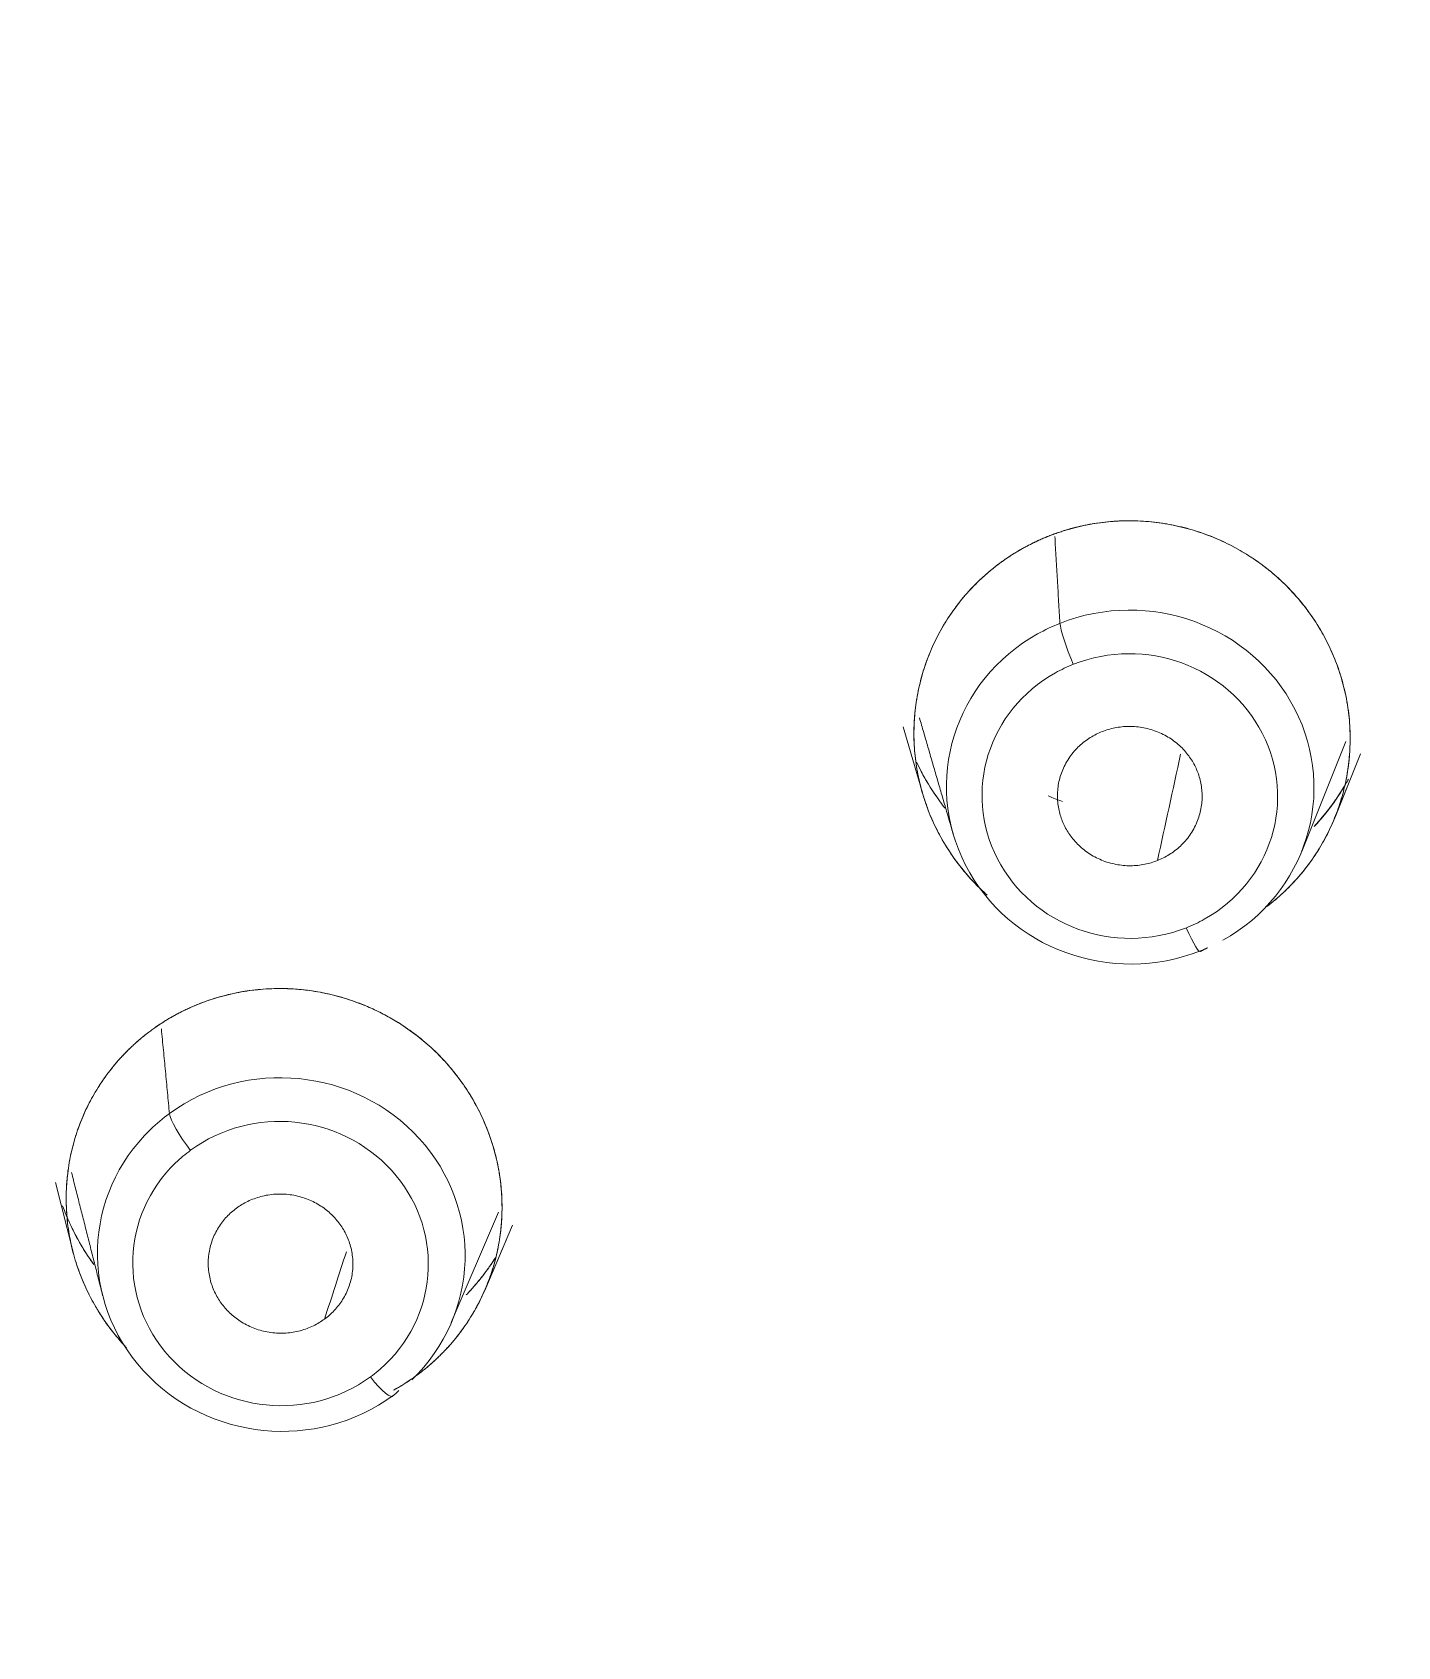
# Model space of a CAD drawing. Extents: x 5217 to 6345, y 0 to 827.
# Drawn here: x 5736.22 to 5747.55, y 513.7 to 527.08 of the extents above; entities that cross this region are included whole.
import ezdxf

# ---------------------------------------------------------------- set-up
doc = ezdxf.new("R2010")
doc.units = 0
doc.header["$LTSCALE"] = 30
doc.header["$MEASUREMENT"] = 0
doc.linetypes.add('HIDDEN2', pattern=[4.7625, 3.175, -1.5875])
doc.layers.add('1', color=7, linetype='CONTINUOUS')
doc.layers.add('2', color=1, linetype='HIDDEN2')

msp = doc.modelspace()

# ---------------------------------------------------------------- linework, layer by layer
at = {"layer": '1', "color": 7, "linetype": 'Continuous', "lineweight": 18}
for p, q in [((5743.446, 521.322), (5743.605, 520.775)), ((5743.446, 521.322), (5743.605, 520.775)), ((5746.75, 520.29), (5747.116, 521.201)), ((5747.018, 520.554), (5747.236, 521.099)), ((5747.026, 520.574), (5747.236, 521.099)), ((5736.416, 517.543), (5736.56, 516.978)), ((5736.416, 517.543), (5736.56, 516.978)), ((5739.699, 516.383), (5740.089, 517.298)), ((5739.976, 516.65), (5740.207, 517.191)), ((5739.981, 516.662), (5740.207, 517.191))]:
    msp.add_line(p, q, dxfattribs=at)
for centre, major_axis, ratio, start_param, end_param in [((5757.244, 496.519), (-59.628, 0), 0.953717, 3.141593, 6.283185), ((5757.244, 496.519), (-59.628, 0), 0.953717, 3.141593, 6.274276), ((5745.328, 520.823), (-1.522, 0.075), 0.962832, 2.14646, 5.152503), ((5745.328, 520.823), (-1.522, 0.075), 0.962832, 5.288052, 8.294096), ((5738.289, 516.947), (-1.52, 0.118), 0.961462, 2.434931, 5.440974), ((5738.289, 516.947), (-1.52, 0.118), 0.961462, 5.576523, 8.582567)]:
    msp.add_ellipse(centre, major_axis=major_axis, ratio=ratio, start_param=start_param, end_param=end_param, dxfattribs=at)
at = {"layer": '1', "color": 7, "linetype": 'Continuous', "lineweight": 13}
for centre, major_axis, ratio, start_param, end_param in [((5745.328, 520.823), (-1.522, 0.075), 0.962832, 5.152503, 5.288052), ((5744.86, 521.922), (-0.11, 0.279), 0.115075, 0.336656, 1.819344), ((5745.325, 520.749), (-1.224, 0.061), 0.962832, 2.14646, 5.152503), ((5745.325, 520.749), (-1.224, 0.061), 0.962832, 5.152503, 5.288052), ((5745.325, 520.749), (-1.224, 0.061), 0.962832, 5.288052, 8.294096), ((5745.325, 520.749), (-1.224, 0.061), 0.962832, 2.01091, 2.14646), ((5745.797, 519.738), (0.11, -0.279), 0.115075, 4.960937, 6.443625), ((5738.289, 516.947), (-1.52, 0.118), 0.961462, 5.440974, 5.576523), ((5737.544, 517.893), (-0.177, 0.242), 0.183058, 0.298315, 1.781003), ((5738.283, 516.872), (-1.222, 0.095), 0.961462, 2.434931, 5.440974), ((5738.283, 516.872), (-1.222, 0.095), 0.961462, 5.440974, 5.576523), ((5738.283, 516.872), (-1.222, 0.095), 0.961462, 5.576523, 8.582567), ((5738.283, 516.872), (-1.222, 0.095), 0.961462, 2.299381, 2.434931), ((5739.035, 516.014), (-0.177, 0.242), 0.183058, 1.781003, 3.263691)]:
    msp.add_ellipse(centre, major_axis=major_axis, ratio=ratio, start_param=start_param, end_param=end_param, dxfattribs=at)
at = {"layer": '1', "color": 7, "linetype": 'Continuous', "lineweight": 18}
for points, knots in [([(5759.712, 439.668), (5760.292, 439.691), (5761.968, 439.78), (5764.735, 440.04), (5767.995, 440.52), (5771.222, 441.172), (5774.407, 441.992), (5777.54, 442.979), (5780.611, 444.129), (5783.61, 445.439), (5786.529, 446.905), (5789.359, 448.523), (5792.092, 450.287), (5794.718, 452.192), (5797.229, 454.232), (5799.619, 456.402), (5801.88, 458.694), (5804.005, 461.101), (5805.987, 463.617), (5807.821, 466.233), (5809.501, 468.942), (5811.021, 471.735), (5812.378, 474.604), (5813.566, 477.54), (5814.583, 480.534), (5815.426, 483.576), (5816.091, 486.659), (5816.577, 489.772), (5816.882, 492.905), (5817.005, 496.05), (5816.947, 499.196), (5816.706, 502.335), (5816.285, 505.456), (5815.684, 508.55), (5814.904, 511.608), (5813.949, 514.62), (5812.822, 517.578), (5811.525, 520.471), (5810.063, 523.292), (5808.44, 526.031), (5806.66, 528.681), (5804.731, 531.234), (5802.657, 533.681), (5800.444, 536.015), (5798.1, 538.229), (5795.631, 540.316), (5793.045, 542.27), (5790.35, 544.085), (5787.555, 545.755), (5784.667, 547.276), (5781.695, 548.643), (5778.649, 549.85), (5775.538, 550.896), (5772.371, 551.776), (5769.157, 552.489), (5765.908, 553.031), (5762.632, 553.401), (5759.34, 553.598), (5756.041, 553.622), (5752.746, 553.471), (5749.464, 553.148), (5746.207, 552.652), (5742.982, 551.986), (5739.802, 551.151), (5736.674, 550.149), (5733.609, 548.985), (5730.617, 547.661), (5727.705, 546.181), (5724.883, 544.551), (5722.16, 542.774), (5719.544, 540.857), (5717.043, 538.805), (5714.664, 536.624), (5712.415, 534.322), (5710.302, 531.904), (5708.333, 529.379), (5706.512, 526.755), (5704.847, 524.038), (5703.34, 521.238), (5701.998, 518.363), (5700.825, 515.422), (5699.823, 512.423), (5698.996, 509.377), (5698.347, 506.291), (5697.877, 503.176), (5697.588, 500.041), (5697.48, 496.896), (5697.555, 493.75), (5697.811, 490.612), (5698.249, 487.493), (5698.866, 484.402), (5699.661, 481.348), (5700.631, 478.34), (5701.774, 475.388), (5703.085, 472.5), (5704.562, 469.686), (5706.199, 466.954), (5707.991, 464.313), (5709.934, 461.769), (5712.021, 459.332), (5714.245, 457.008), (5716.601, 454.805), (5719.08, 452.73), (5721.676, 450.788), (5724.38, 448.985), (5727.184, 447.328), (5730.08, 445.82), (5733.058, 444.468), (5736.111, 443.274), (5739.227, 442.243), (5742.399, 441.377), (5745.616, 440.68), (5748.868, 440.153), (5751.926, 439.822), (5753.898, 439.702), (5754.776, 439.668)], [0, 0, 0, 0, 0.004702, 0.013606, 0.022511, 0.031416, 0.040321, 0.049226, 0.058131, 0.067035, 0.07594, 0.084844, 0.093748, 0.102652, 0.111556, 0.120459, 0.129362, 0.138265, 0.147168, 0.15607, 0.164972, 0.173874, 0.182775, 0.191676, 0.200577, 0.209478, 0.218378, 0.227279, 0.236179, 0.245079, 0.253978, 0.262878, 0.271778, 0.280678, 0.289578, 0.298478, 0.307379, 0.316279, 0.32518, 0.334081, 0.342982, 0.351884, 0.360785, 0.369687, 0.37859, 0.387493, 0.396396, 0.405299, 0.414202, 0.423106, 0.43201, 0.440914, 0.449818, 0.458723, 0.467628, 0.476532, 0.485437, 0.494342, 0.503247, 0.512152, 0.521057, 0.529962, 0.538867, 0.547772, 0.556677, 0.565582, 0.574486, 0.583391, 0.592295, 0.601199, 0.610103, 0.619007, 0.62791, 0.636813, 0.645716, 0.654619, 0.663521, 0.672423, 0.681325, 0.690226, 0.699127, 0.708028, 0.716929, 0.725829, 0.734729, 0.743629, 0.752529, 0.761429, 0.770329, 0.779229, 0.788129, 0.797029, 0.805929, 0.814829, 0.82373, 0.832631, 0.841532, 0.850433, 0.859334, 0.868236, 0.877138, 0.886041, 0.894944, 0.903847, 0.91275, 0.921653, 0.930557, 0.939461, 0.948365, 0.95727, 0.966174, 0.975079, 0.983983, 0.992888, 1, 1, 1, 1]), ([(5793.07, 451.033), (5793.622, 451.416), (5795.04, 452.443), (5797.228, 454.234), (5799.62, 456.401), (5801.88, 458.694), (5804.005, 461.101), (5805.987, 463.617), (5807.821, 466.233), (5809.501, 468.942), (5811.021, 471.735), (5812.378, 474.604), (5813.566, 477.54), (5814.583, 480.534), (5815.426, 483.576), (5816.091, 486.659), (5816.577, 489.772), (5816.882, 492.905), (5817.005, 496.05), (5816.947, 499.196), (5816.706, 502.335), (5816.285, 505.456), (5815.684, 508.55), (5814.904, 511.608), (5813.949, 514.62), (5812.822, 517.578), (5811.525, 520.471), (5810.063, 523.292), (5808.44, 526.031), (5806.66, 528.681), (5804.731, 531.234), (5802.657, 533.681), (5800.444, 536.015), (5798.1, 538.229), (5795.631, 540.316), (5793.045, 542.27), (5790.35, 544.085), (5787.555, 545.755), (5784.667, 547.276), (5781.695, 548.643), (5778.649, 549.85), (5775.538, 550.896), (5772.371, 551.776), (5769.157, 552.489), (5765.908, 553.031), (5762.632, 553.401), (5759.34, 553.598), (5756.041, 553.622), (5752.746, 553.471), (5749.464, 553.148), (5746.207, 552.652), (5742.982, 551.986), (5739.802, 551.151), (5736.674, 550.149), (5733.609, 548.985), (5730.617, 547.661), (5727.705, 546.181), (5724.883, 544.551), (5722.16, 542.774), (5719.544, 540.857), (5717.043, 538.805), (5714.664, 536.624), (5712.415, 534.322), (5710.302, 531.904), (5708.333, 529.379), (5706.512, 526.755), (5704.847, 524.038), (5703.34, 521.238), (5701.998, 518.363), (5700.825, 515.422), (5699.823, 512.423), (5698.996, 509.377), (5698.347, 506.291), (5697.877, 503.176), (5697.588, 500.041), (5697.48, 496.896), (5697.555, 493.75), (5697.811, 490.612), (5698.249, 487.493), (5698.866, 484.402), (5699.661, 481.348), (5700.631, 478.34), (5701.774, 475.388), (5703.085, 472.5), (5704.562, 469.686), (5706.199, 466.954), (5707.991, 464.313), (5709.934, 461.769), (5712.021, 459.332), (5714.246, 457.009), (5716.6, 454.804), (5719.085, 452.736), (5720.978, 451.284), (5722.066, 450.56), (5722.254, 450.437)], [0, 0, 0, 0, 0.006833, 0.017845, 0.028856, 0.039868, 0.050878, 0.061889, 0.072899, 0.083908, 0.094918, 0.105926, 0.116935, 0.127943, 0.138951, 0.149959, 0.160966, 0.171973, 0.18298, 0.193987, 0.204994, 0.216001, 0.227008, 0.238016, 0.249023, 0.26003, 0.271038, 0.282046, 0.293055, 0.304063, 0.315072, 0.326082, 0.337091, 0.348102, 0.359112, 0.370123, 0.381134, 0.392146, 0.403157, 0.414169, 0.425182, 0.436194, 0.447207, 0.45822, 0.469233, 0.480246, 0.491259, 0.502272, 0.513286, 0.524299, 0.535313, 0.546326, 0.557339, 0.568352, 0.579365, 0.590378, 0.601391, 0.612403, 0.623416, 0.634428, 0.645439, 0.656451, 0.667462, 0.678472, 0.689483, 0.700493, 0.711502, 0.722512, 0.73352, 0.744529, 0.755537, 0.766545, 0.777553, 0.78856, 0.799567, 0.810574, 0.821581, 0.832588, 0.843595, 0.854602, 0.865609, 0.876617, 0.887624, 0.898632, 0.90964, 0.920649, 0.931657, 0.942666, 0.953676, 0.964686, 0.975696, 0.986706, 0.997717, 1, 1, 1, 1]), ([(5746.461, 519.832), (5746.468, 519.837), (5746.497, 519.86), (5746.548, 519.902), (5746.631, 519.978), (5746.726, 520.078), (5746.83, 520.209), (5746.922, 520.354), (5746.998, 520.502), (5747.058, 520.652), (5747.104, 520.809), (5747.137, 520.98), (5747.152, 521.148), (5747.152, 521.324), (5747.133, 521.508), (5747.099, 521.66), (5747.065, 521.774), (5747.043, 521.837), (5747.019, 521.897), (5746.993, 521.958), (5746.96, 522.028), (5746.919, 522.103), (5746.862, 522.199), (5746.779, 522.319), (5746.673, 522.443), (5746.567, 522.548), (5746.47, 522.631), (5746.355, 522.715), (5746.224, 522.797), (5746.067, 522.876), (5745.899, 522.941), (5745.721, 522.99), (5745.544, 523.02), (5745.421, 523.03), (5745.327, 523.032), (5745.26, 523.031), (5745.17, 523.026), (5745.08, 523.016), (5745.008, 523.005), (5744.953, 522.994), (5744.914, 522.986), (5744.876, 522.976), (5744.838, 522.966), (5744.8, 522.956), (5744.763, 522.944), (5744.726, 522.932), (5744.689, 522.919), (5744.665, 522.909), (5744.653, 522.905)], [0, 0, 0, 0, 0.004654, 0.021612, 0.038562, 0.070243, 0.10278, 0.13654, 0.170699, 0.20034, 0.231916, 0.266891, 0.302532, 0.330844, 0.370272, 0.411001, 0.422065, 0.439576, 0.449947, 0.459823, 0.478329, 0.495062, 0.509901, 0.543166, 0.580036, 0.604739, 0.629364, 0.65391, 0.687139, 0.71875, 0.755072, 0.790945, 0.825331, 0.858698, 0.862233, 0.879622, 0.897018, 0.91442, 0.931828, 0.939496, 0.94714, 0.954761, 0.962359, 0.969934, 0.977485, 0.985014, 0.992518, 1, 1, 1, 1]), ([(5746.461, 519.832), (5746.468, 519.837), (5746.497, 519.86), (5746.548, 519.902), (5746.631, 519.978), (5746.726, 520.078), (5746.83, 520.209), (5746.922, 520.354), (5746.998, 520.502), (5747.058, 520.652), (5747.104, 520.809), (5747.137, 520.98), (5747.152, 521.148), (5747.152, 521.324), (5747.133, 521.508), (5747.099, 521.66), (5747.065, 521.774), (5747.043, 521.837), (5747.019, 521.897), (5746.993, 521.958), (5746.96, 522.028), (5746.919, 522.103), (5746.862, 522.199), (5746.779, 522.319), (5746.673, 522.443), (5746.567, 522.548), (5746.47, 522.631), (5746.355, 522.715), (5746.224, 522.797), (5746.067, 522.876), (5745.899, 522.941), (5745.721, 522.99), (5745.544, 523.02), (5745.421, 523.03), (5745.327, 523.032), (5745.26, 523.031), (5745.17, 523.026), (5745.08, 523.016), (5745.008, 523.005), (5744.953, 522.994), (5744.914, 522.986), (5744.876, 522.976), (5744.838, 522.966), (5744.8, 522.956), (5744.763, 522.944), (5744.726, 522.932), (5744.689, 522.919), (5744.665, 522.909), (5744.653, 522.905)], [0, 0, 0, 0, 0.004654, 0.021612, 0.038562, 0.070243, 0.10278, 0.13654, 0.170699, 0.20034, 0.231916, 0.266891, 0.302532, 0.330844, 0.370272, 0.411001, 0.422065, 0.439576, 0.449947, 0.459823, 0.478329, 0.495062, 0.509901, 0.543166, 0.580036, 0.604739, 0.629364, 0.65391, 0.687139, 0.71875, 0.755072, 0.790945, 0.825331, 0.858698, 0.862233, 0.879622, 0.897018, 0.91442, 0.931828, 0.939496, 0.94714, 0.954761, 0.962359, 0.969934, 0.977485, 0.985014, 0.992518, 1, 1, 1, 1]), ([(5744.653, 522.905), (5744.66, 522.907), (5744.673, 522.913), (5744.693, 522.92), (5744.713, 522.927), (5744.734, 522.934), (5744.754, 522.941), (5744.775, 522.948), (5744.795, 522.954), (5744.816, 522.96), (5744.836, 522.966), (5744.857, 522.972), (5744.878, 522.977), (5744.899, 522.982), (5744.92, 522.987), (5744.941, 522.992), (5744.962, 522.996), (5744.983, 523), (5745.027, 523.008), (5745.095, 523.018), (5745.186, 523.027), (5745.277, 523.032), (5745.399, 523.031), (5745.551, 523.02), (5745.731, 522.988), (5745.906, 522.939), (5746.075, 522.873), (5746.235, 522.791), (5746.387, 522.694), (5746.529, 522.583), (5746.659, 522.459), (5746.777, 522.321), (5746.881, 522.172), (5746.969, 522.014), (5747.041, 521.849), (5747.095, 521.679), (5747.132, 521.507), (5747.151, 521.333), (5747.153, 521.161), (5747.139, 520.992), (5747.108, 520.826), (5747.062, 520.664), (5747.001, 520.508), (5746.925, 520.359), (5746.835, 520.216), (5746.731, 520.083), (5746.633, 519.98), (5746.549, 519.903), (5746.498, 519.861), (5746.468, 519.838), (5746.462, 519.833)], [0, 0, 0, 0, 0.004166, 0.008329, 0.012489, 0.016647, 0.020803, 0.024958, 0.029112, 0.033265, 0.037419, 0.041574, 0.045729, 0.049887, 0.054047, 0.058209, 0.062375, 0.066544, 0.070718, 0.088375, 0.106, 0.123633, 0.141314, 0.176493, 0.211652, 0.246469, 0.281269, 0.315906, 0.350516, 0.385349, 0.419979, 0.455032, 0.490119, 0.525489, 0.56042, 0.59507, 0.629725, 0.663733, 0.697472, 0.730636, 0.763729, 0.796597, 0.829319, 0.862199, 0.895051, 0.928264, 0.961466, 0.978225, 0.994942, 1, 1, 1, 1]), ([(5744.653, 522.905), (5744.66, 522.907), (5744.673, 522.913), (5744.693, 522.92), (5744.713, 522.927), (5744.734, 522.934), (5744.754, 522.941), (5744.775, 522.948), (5744.795, 522.954), (5744.816, 522.96), (5744.836, 522.966), (5744.857, 522.972), (5744.878, 522.977), (5744.899, 522.982), (5744.92, 522.987), (5744.941, 522.992), (5744.962, 522.996), (5744.983, 523), (5745.027, 523.008), (5745.095, 523.018), (5745.186, 523.027), (5745.277, 523.032), (5745.399, 523.031), (5745.551, 523.02), (5745.731, 522.988), (5745.906, 522.939), (5746.075, 522.873), (5746.235, 522.791), (5746.387, 522.694), (5746.529, 522.583), (5746.659, 522.459), (5746.777, 522.321), (5746.881, 522.172), (5746.969, 522.014), (5747.041, 521.849), (5747.095, 521.679), (5747.132, 521.507), (5747.151, 521.333), (5747.153, 521.161), (5747.139, 520.992), (5747.108, 520.826), (5747.062, 520.664), (5747.001, 520.508), (5746.925, 520.359), (5746.835, 520.216), (5746.731, 520.083), (5746.633, 519.98), (5746.549, 519.903), (5746.498, 519.861), (5746.468, 519.838), (5746.462, 519.833)], [0, 0, 0, 0, 0.004166, 0.008329, 0.012489, 0.016647, 0.020803, 0.024958, 0.029112, 0.033265, 0.037419, 0.041574, 0.045729, 0.049887, 0.054047, 0.058209, 0.062375, 0.066544, 0.070718, 0.088375, 0.106, 0.123633, 0.141314, 0.176493, 0.211652, 0.246469, 0.281269, 0.315906, 0.350516, 0.385349, 0.419979, 0.455032, 0.490119, 0.525489, 0.56042, 0.59507, 0.629725, 0.663733, 0.697472, 0.730636, 0.763729, 0.796597, 0.829319, 0.862199, 0.895051, 0.928264, 0.961466, 0.978225, 0.994942, 1, 1, 1, 1]), ([(5744.653, 522.905), (5744.646, 522.902), (5744.633, 522.897), (5744.613, 522.888), (5744.593, 522.88), (5744.573, 522.871), (5744.553, 522.862), (5744.534, 522.852), (5744.514, 522.843), (5744.494, 522.833), (5744.475, 522.823), (5744.456, 522.812), (5744.436, 522.802), (5744.417, 522.791), (5744.398, 522.78), (5744.379, 522.768), (5744.36, 522.757), (5744.323, 522.733), (5744.267, 522.695), (5744.196, 522.641), (5744.128, 522.584), (5744.043, 522.506), (5743.946, 522.401), (5743.841, 522.264), (5743.747, 522.112), (5743.673, 521.958), (5743.615, 521.802), (5743.571, 521.638), (5743.541, 521.456), (5743.531, 521.266), (5743.541, 521.082), (5743.564, 520.941), (5743.59, 520.828), (5743.622, 520.714), (5743.673, 520.576), (5743.751, 520.414), (5743.85, 520.251), (5743.965, 520.104), (5744.066, 519.997), (5744.121, 519.946), (5744.143, 519.927)], [0, 0, 0, 0, 0.005936, 0.011884, 0.017842, 0.023811, 0.029792, 0.035783, 0.041785, 0.047799, 0.053823, 0.059858, 0.065905, 0.071962, 0.07803, 0.08411, 0.0902, 0.096301, 0.120898, 0.145499, 0.170102, 0.19471, 0.2407, 0.288275, 0.337975, 0.388505, 0.430586, 0.476675, 0.529691, 0.58381, 0.634752, 0.682395, 0.702152, 0.730392, 0.781085, 0.823094, 0.878971, 0.938388, 0.975957, 1, 1, 1, 1]), ([(5744.078, 519.987), (5744.036, 520.028), (5743.956, 520.115), (5743.849, 520.255), (5743.755, 520.407), (5743.676, 520.567), (5743.614, 520.734), (5743.569, 520.907), (5743.541, 521.084), (5743.532, 521.261), (5743.54, 521.438), (5743.566, 521.613), (5743.609, 521.784), (5743.669, 521.949), (5743.744, 522.107), (5743.836, 522.256), (5743.941, 522.396), (5744.041, 522.503), (5744.127, 522.583), (5744.194, 522.64), (5744.264, 522.693), (5744.324, 522.734), (5744.371, 522.764), (5744.405, 522.784), (5744.439, 522.804), (5744.474, 522.822), (5744.509, 522.84), (5744.544, 522.858), (5744.58, 522.874), (5744.616, 522.89), (5744.641, 522.9), (5744.653, 522.905)], [0, 0, 0, 0, 0.049193, 0.099101, 0.149212, 0.199432, 0.24974, 0.300568, 0.351063, 0.401612, 0.451722, 0.502005, 0.551811, 0.601797, 0.65151, 0.701178, 0.750789, 0.800432, 0.825312, 0.850167, 0.875048, 0.900009, 0.911168, 0.922305, 0.933423, 0.944527, 0.955622, 0.966712, 0.977802, 0.988897, 1, 1, 1, 1]), ([(5744.078, 519.987), (5744.036, 520.028), (5743.956, 520.115), (5743.849, 520.255), (5743.755, 520.407), (5743.676, 520.567), (5743.614, 520.734), (5743.569, 520.907), (5743.541, 521.084), (5743.532, 521.261), (5743.54, 521.438), (5743.566, 521.613), (5743.609, 521.784), (5743.669, 521.949), (5743.744, 522.107), (5743.836, 522.256), (5743.941, 522.396), (5744.041, 522.503), (5744.127, 522.583), (5744.194, 522.64), (5744.264, 522.693), (5744.324, 522.734), (5744.371, 522.764), (5744.405, 522.784), (5744.439, 522.804), (5744.474, 522.822), (5744.509, 522.84), (5744.544, 522.858), (5744.58, 522.874), (5744.616, 522.89), (5744.641, 522.9), (5744.653, 522.905)], [0, 0, 0, 0, 0.049193, 0.099101, 0.149212, 0.199432, 0.24974, 0.300568, 0.351063, 0.401612, 0.451722, 0.502005, 0.551811, 0.601797, 0.65151, 0.701178, 0.750789, 0.800432, 0.825312, 0.850167, 0.875048, 0.900009, 0.911168, 0.922305, 0.933423, 0.944527, 0.955622, 0.966712, 0.977802, 0.988897, 1, 1, 1, 1]), ([(5744.653, 522.905), (5744.646, 522.902), (5744.633, 522.897), (5744.613, 522.888), (5744.593, 522.88), (5744.573, 522.871), (5744.553, 522.862), (5744.534, 522.852), (5744.514, 522.843), (5744.494, 522.833), (5744.475, 522.823), (5744.456, 522.812), (5744.436, 522.802), (5744.417, 522.791), (5744.398, 522.78), (5744.379, 522.768), (5744.36, 522.757), (5744.323, 522.733), (5744.267, 522.695), (5744.196, 522.641), (5744.128, 522.584), (5744.043, 522.506), (5743.946, 522.401), (5743.841, 522.264), (5743.747, 522.112), (5743.673, 521.958), (5743.615, 521.802), (5743.571, 521.638), (5743.541, 521.456), (5743.531, 521.266), (5743.541, 521.082), (5743.564, 520.941), (5743.59, 520.828), (5743.622, 520.714), (5743.673, 520.576), (5743.751, 520.414), (5743.85, 520.251), (5743.965, 520.104), (5744.066, 519.997), (5744.121, 519.946), (5744.143, 519.927)], [0, 0, 0, 0, 0.005936, 0.011884, 0.017842, 0.023811, 0.029792, 0.035783, 0.041785, 0.047799, 0.053823, 0.059858, 0.065905, 0.071962, 0.07803, 0.08411, 0.0902, 0.096301, 0.120898, 0.145499, 0.170102, 0.19471, 0.2407, 0.288275, 0.337975, 0.388505, 0.430586, 0.476675, 0.529691, 0.58381, 0.634752, 0.682395, 0.702152, 0.730392, 0.781085, 0.823094, 0.878971, 0.938388, 0.975957, 1, 1, 1, 1]), ([(5743.557, 521.03), (5743.583, 520.975), (5743.64, 520.867), (5743.707, 520.764), (5743.742, 520.715)], [0, 0, 0, 0, 0.505407, 1, 1, 1, 1]), ([(5743.557, 521.03), (5743.583, 520.975), (5743.64, 520.867), (5743.707, 520.764), (5743.742, 520.715)], [0, 0, 0, 0, 0.505407, 1, 1, 1, 1]), ([(5743.793, 520.647), (5743.779, 520.665), (5743.718, 520.746), (5743.652, 520.848), (5743.591, 520.959), (5743.57, 521.003), (5743.558, 521.028)], [0, 0, 0, 0, 0.152629, 0.675404, 0.815087, 1, 1, 1, 1]), ([(5743.793, 520.647), (5743.779, 520.665), (5743.718, 520.746), (5743.652, 520.848), (5743.591, 520.959), (5743.57, 521.003), (5743.558, 521.028)], [0, 0, 0, 0, 0.152629, 0.675404, 0.815087, 1, 1, 1, 1]), ([(5747.137, 520.888), (5747.132, 520.879), (5747.095, 520.813), (5747.019, 520.695), (5746.926, 520.577), (5746.869, 520.513), (5746.854, 520.497)], [0, 0, 0, 0, 0.06488, 0.472193, 0.864382, 1, 1, 1, 1]), ([(5744.647, 520.75), (5744.647, 520.75), (5744.647, 520.75), (5744.687, 520.733), (5744.727, 520.718), (5744.767, 520.704)], [0, 0, 0, 0, 0.000751, 0.000751, 1, 1, 1, 1]), ([(5746.854, 520.497), (5746.87, 520.515), (5746.929, 520.58), (5747.016, 520.691), (5747.079, 520.789), (5747.106, 520.834)], [0, 0, 0, 0, 0.171204, 0.624886, 1, 1, 1, 1]), ([(5747.107, 520.837), (5747.107, 520.837), (5747.078, 520.787), (5747.015, 520.69), (5746.932, 520.585), (5746.882, 520.527), (5746.869, 520.513)], [0, 0, 0, 0, 0.001238, 0.431532, 0.857995, 1, 1, 1, 1]), ([(5746.869, 520.512), (5746.883, 520.528), (5746.935, 520.586), (5746.995, 520.664), (5747.039, 520.728), (5747.05, 520.745)], [0, 0, 0, 0, 0.218317, 0.788229, 1, 1, 1, 1]), ([(5739.41, 515.944), (5739.416, 515.948), (5739.427, 515.956), (5739.444, 515.969), (5739.46, 515.982), (5739.477, 515.995), (5739.493, 516.008), (5739.509, 516.022), (5739.525, 516.036), (5739.541, 516.05), (5739.557, 516.064), (5739.572, 516.078), (5739.588, 516.093), (5739.603, 516.108), (5739.618, 516.123), (5739.633, 516.138), (5739.648, 516.154), (5739.678, 516.185), (5739.72, 516.234), (5739.774, 516.302), (5739.824, 516.372), (5739.884, 516.465), (5739.949, 516.586), (5740.015, 516.739), (5740.066, 516.901), (5740.1, 517.063), (5740.118, 517.223), (5740.121, 517.386), (5740.109, 517.56), (5740.079, 517.726), (5740.032, 517.896), (5739.966, 518.069), (5739.893, 518.208), (5739.831, 518.309), (5739.793, 518.365), (5739.755, 518.417), (5739.714, 518.47), (5739.664, 518.529), (5739.605, 518.592), (5739.525, 518.671), (5739.413, 518.766), (5739.279, 518.86), (5739.149, 518.935), (5739.034, 518.991), (5738.902, 519.045), (5738.754, 519.092), (5738.601, 519.126), (5738.458, 519.145), (5738.268, 519.157), (5738.027, 519.144), (5737.81, 519.096), (5737.672, 519.05), (5737.602, 519.024), (5737.533, 518.995), (5737.475, 518.967), (5737.427, 518.943), (5737.39, 518.922), (5737.354, 518.901), (5737.318, 518.879), (5737.283, 518.857), (5737.249, 518.833), (5737.226, 518.817), (5737.215, 518.809)], [0, 0, 0, 0, 0.003751, 0.007509, 0.011272, 0.015042, 0.018818, 0.0226, 0.026388, 0.030183, 0.033983, 0.03779, 0.041603, 0.045423, 0.049248, 0.05308, 0.056918, 0.060762, 0.076255, 0.091738, 0.107213, 0.122681, 0.151593, 0.181286, 0.212094, 0.243267, 0.270317, 0.299133, 0.33105, 0.363575, 0.389412, 0.425393, 0.462562, 0.472658, 0.488638, 0.498103, 0.507115, 0.524004, 0.539274, 0.552815, 0.583173, 0.61682, 0.639363, 0.661835, 0.684235, 0.71456, 0.743407, 0.767061, 0.790549, 0.843621, 0.894232, 0.907608, 0.920969, 0.934316, 0.947649, 0.955208, 0.96274, 0.970246, 0.977724, 0.985176, 0.992602, 1, 1, 1, 1]), ([(5739.41, 515.944), (5739.416, 515.948), (5739.427, 515.956), (5739.444, 515.969), (5739.46, 515.982), (5739.477, 515.995), (5739.493, 516.008), (5739.509, 516.022), (5739.525, 516.036), (5739.541, 516.05), (5739.557, 516.064), (5739.572, 516.078), (5739.588, 516.093), (5739.603, 516.108), (5739.618, 516.123), (5739.633, 516.138), (5739.648, 516.154), (5739.678, 516.185), (5739.72, 516.234), (5739.774, 516.302), (5739.824, 516.372), (5739.884, 516.465), (5739.949, 516.586), (5740.015, 516.739), (5740.066, 516.901), (5740.1, 517.063), (5740.118, 517.223), (5740.121, 517.386), (5740.109, 517.56), (5740.079, 517.726), (5740.032, 517.896), (5739.966, 518.069), (5739.893, 518.208), (5739.831, 518.309), (5739.793, 518.365), (5739.755, 518.417), (5739.714, 518.47), (5739.664, 518.529), (5739.605, 518.592), (5739.525, 518.671), (5739.413, 518.766), (5739.279, 518.86), (5739.149, 518.935), (5739.034, 518.991), (5738.902, 519.045), (5738.754, 519.092), (5738.601, 519.126), (5738.458, 519.145), (5738.268, 519.157), (5738.027, 519.144), (5737.81, 519.096), (5737.672, 519.05), (5737.602, 519.024), (5737.533, 518.995), (5737.475, 518.967), (5737.427, 518.943), (5737.39, 518.922), (5737.354, 518.901), (5737.318, 518.879), (5737.283, 518.857), (5737.249, 518.833), (5737.226, 518.817), (5737.215, 518.809)], [0, 0, 0, 0, 0.003751, 0.007509, 0.011272, 0.015042, 0.018818, 0.0226, 0.026388, 0.030183, 0.033983, 0.03779, 0.041603, 0.045423, 0.049248, 0.05308, 0.056918, 0.060762, 0.076255, 0.091738, 0.107213, 0.122681, 0.151593, 0.181286, 0.212094, 0.243267, 0.270317, 0.299133, 0.33105, 0.363575, 0.389412, 0.425393, 0.462562, 0.472658, 0.488638, 0.498103, 0.507115, 0.524004, 0.539274, 0.552815, 0.583173, 0.61682, 0.639363, 0.661835, 0.684235, 0.71456, 0.743407, 0.767061, 0.790549, 0.843621, 0.894232, 0.907608, 0.920969, 0.934316, 0.947649, 0.955208, 0.96274, 0.970246, 0.977724, 0.985176, 0.992602, 1, 1, 1, 1]), ([(5737.215, 518.809), (5737.221, 518.813), (5737.232, 518.822), (5737.25, 518.834), (5737.267, 518.846), (5737.285, 518.858), (5737.303, 518.869), (5737.32, 518.881), (5737.339, 518.892), (5737.357, 518.903), (5737.375, 518.913), (5737.394, 518.924), (5737.412, 518.934), (5737.431, 518.944), (5737.45, 518.954), (5737.469, 518.964), (5737.488, 518.973), (5737.508, 518.982), (5737.548, 519.001), (5737.61, 519.028), (5737.695, 519.059), (5737.782, 519.085), (5737.9, 519.115), (5738.049, 519.141), (5738.23, 519.155), (5738.411, 519.151), (5738.591, 519.128), (5738.767, 519.089), (5738.938, 519.033), (5739.104, 518.96), (5739.262, 518.872), (5739.411, 518.768), (5739.55, 518.649), (5739.676, 518.518), (5739.788, 518.377), (5739.885, 518.226), (5739.965, 518.068), (5740.029, 517.904), (5740.076, 517.739), (5740.107, 517.571), (5740.121, 517.403), (5740.119, 517.236), (5740.101, 517.07), (5740.067, 516.906), (5740.017, 516.747), (5739.952, 516.592), (5739.885, 516.468), (5739.824, 516.373), (5739.775, 516.303), (5739.722, 516.237), (5739.677, 516.184), (5739.64, 516.145), (5739.613, 516.117), (5739.586, 516.091), (5739.558, 516.065), (5739.529, 516.039), (5739.5, 516.014), (5739.471, 515.99), (5739.441, 515.967), (5739.42, 515.951), (5739.41, 515.944)], [0, 0, 0, 0, 0.003802, 0.0076, 0.011396, 0.01519, 0.018982, 0.022774, 0.026564, 0.030354, 0.034144, 0.037935, 0.041727, 0.045521, 0.049317, 0.053115, 0.056916, 0.060721, 0.064529, 0.08064, 0.096723, 0.112813, 0.128946, 0.161045, 0.193129, 0.224896, 0.256654, 0.288255, 0.31984, 0.35162, 0.383225, 0.415206, 0.447226, 0.479499, 0.511374, 0.542993, 0.574614, 0.605649, 0.636433, 0.666698, 0.696891, 0.726887, 0.756741, 0.786747, 0.81672, 0.847029, 0.877323, 0.892616, 0.90787, 0.923126, 0.938426, 0.94529, 0.95214, 0.958979, 0.965811, 0.97264, 0.979469, 0.986303, 0.993146, 1, 1, 1, 1]), ([(5737.215, 518.809), (5737.221, 518.813), (5737.232, 518.822), (5737.25, 518.834), (5737.267, 518.846), (5737.285, 518.858), (5737.303, 518.869), (5737.32, 518.881), (5737.339, 518.892), (5737.357, 518.903), (5737.375, 518.913), (5737.394, 518.924), (5737.412, 518.934), (5737.431, 518.944), (5737.45, 518.954), (5737.469, 518.964), (5737.488, 518.973), (5737.508, 518.982), (5737.548, 519.001), (5737.61, 519.028), (5737.695, 519.059), (5737.782, 519.085), (5737.9, 519.115), (5738.049, 519.141), (5738.23, 519.155), (5738.411, 519.151), (5738.591, 519.128), (5738.767, 519.089), (5738.938, 519.033), (5739.104, 518.96), (5739.262, 518.872), (5739.411, 518.768), (5739.55, 518.649), (5739.676, 518.518), (5739.788, 518.377), (5739.885, 518.226), (5739.965, 518.068), (5740.029, 517.904), (5740.076, 517.739), (5740.107, 517.571), (5740.121, 517.403), (5740.119, 517.236), (5740.101, 517.07), (5740.067, 516.906), (5740.017, 516.747), (5739.952, 516.592), (5739.885, 516.468), (5739.824, 516.373), (5739.775, 516.303), (5739.722, 516.237), (5739.677, 516.184), (5739.64, 516.145), (5739.613, 516.117), (5739.586, 516.091), (5739.558, 516.065), (5739.529, 516.039), (5739.5, 516.014), (5739.471, 515.99), (5739.441, 515.967), (5739.42, 515.951), (5739.41, 515.944)], [0, 0, 0, 0, 0.003802, 0.0076, 0.011396, 0.01519, 0.018982, 0.022774, 0.026564, 0.030354, 0.034144, 0.037935, 0.041727, 0.045521, 0.049317, 0.053115, 0.056916, 0.060721, 0.064529, 0.08064, 0.096723, 0.112813, 0.128946, 0.161045, 0.193129, 0.224896, 0.256654, 0.288255, 0.31984, 0.35162, 0.383225, 0.415206, 0.447226, 0.479499, 0.511374, 0.542993, 0.574614, 0.605649, 0.636433, 0.666698, 0.696891, 0.726887, 0.756741, 0.786747, 0.81672, 0.847029, 0.877323, 0.892616, 0.90787, 0.923126, 0.938426, 0.94529, 0.95214, 0.958979, 0.965811, 0.97264, 0.979469, 0.986303, 0.993146, 1, 1, 1, 1]), ([(5736.98, 516.203), (5736.948, 516.237), (5736.879, 516.318), (5736.783, 516.454), (5736.695, 516.61), (5736.622, 516.774), (5736.566, 516.943), (5736.527, 517.117), (5736.507, 517.292), (5736.503, 517.467), (5736.518, 517.642), (5736.549, 517.813), (5736.598, 517.981), (5736.663, 518.142), (5736.731, 518.27), (5736.793, 518.368), (5736.843, 518.44), (5736.896, 518.509), (5736.943, 518.563), (5736.981, 518.603), (5737.008, 518.631), (5737.036, 518.659), (5737.064, 518.685), (5737.093, 518.711), (5737.123, 518.737), (5737.153, 518.762), (5737.184, 518.786), (5737.204, 518.801), (5737.215, 518.809)], [0, 0, 0, 0, 0.046607, 0.106515, 0.167049, 0.227176, 0.287382, 0.34705, 0.40694, 0.466246, 0.525782, 0.584978, 0.644134, 0.703212, 0.762335, 0.791964, 0.821562, 0.851194, 0.880921, 0.894211, 0.907473, 0.920714, 0.933938, 0.947151, 0.960358, 0.973565, 0.986777, 1, 1, 1, 1]), ([(5736.98, 516.203), (5736.948, 516.237), (5736.879, 516.318), (5736.783, 516.454), (5736.695, 516.61), (5736.622, 516.774), (5736.566, 516.943), (5736.527, 517.117), (5736.507, 517.292), (5736.503, 517.467), (5736.518, 517.642), (5736.549, 517.813), (5736.598, 517.981), (5736.663, 518.142), (5736.731, 518.27), (5736.793, 518.368), (5736.843, 518.44), (5736.896, 518.509), (5736.943, 518.563), (5736.981, 518.603), (5737.008, 518.631), (5737.036, 518.659), (5737.064, 518.685), (5737.093, 518.711), (5737.123, 518.737), (5737.153, 518.762), (5737.184, 518.786), (5737.204, 518.801), (5737.215, 518.809)], [0, 0, 0, 0, 0.046607, 0.106515, 0.167049, 0.227176, 0.287382, 0.34705, 0.40694, 0.466246, 0.525782, 0.584978, 0.644134, 0.703212, 0.762335, 0.791964, 0.821562, 0.851194, 0.880921, 0.894211, 0.907473, 0.920714, 0.933938, 0.947151, 0.960358, 0.973565, 0.986777, 1, 1, 1, 1]), ([(5737.215, 518.809), (5737.209, 518.805), (5737.198, 518.796), (5737.181, 518.783), (5737.164, 518.77), (5737.147, 518.757), (5737.13, 518.743), (5737.114, 518.729), (5737.097, 518.715), (5737.081, 518.701), (5737.065, 518.686), (5737.049, 518.671), (5737.033, 518.656), (5737.018, 518.641), (5737.002, 518.625), (5736.987, 518.61), (5736.972, 518.594), (5736.942, 518.561), (5736.899, 518.511), (5736.844, 518.442), (5736.793, 518.369), (5736.733, 518.273), (5736.666, 518.148), (5736.601, 517.989), (5736.551, 517.82), (5736.519, 517.652), (5736.505, 517.486), (5736.505, 517.317), (5736.524, 517.134), (5736.564, 516.947), (5736.622, 516.772), (5736.681, 516.641), (5736.735, 516.539), (5736.796, 516.436), (5736.881, 516.316), (5736.96, 516.223), (5737.001, 516.179), (5737.007, 516.173)], [0, 0, 0, 0, 0.007149, 0.014311, 0.021487, 0.028676, 0.035877, 0.043093, 0.050321, 0.057563, 0.064818, 0.072086, 0.079367, 0.086662, 0.09397, 0.101291, 0.108625, 0.115973, 0.145594, 0.17522, 0.20485, 0.234483, 0.289869, 0.347162, 0.407013, 0.467865, 0.518543, 0.574047, 0.637892, 0.703066, 0.764415, 0.821789, 0.845582, 0.879591, 0.940639, 0.991229, 1, 1, 1, 1]), ([(5737.215, 518.809), (5737.209, 518.805), (5737.198, 518.796), (5737.181, 518.783), (5737.164, 518.77), (5737.147, 518.757), (5737.13, 518.743), (5737.114, 518.729), (5737.097, 518.715), (5737.081, 518.701), (5737.065, 518.686), (5737.049, 518.671), (5737.033, 518.656), (5737.018, 518.641), (5737.002, 518.625), (5736.987, 518.61), (5736.972, 518.594), (5736.942, 518.561), (5736.899, 518.511), (5736.844, 518.442), (5736.793, 518.369), (5736.733, 518.273), (5736.666, 518.148), (5736.601, 517.989), (5736.551, 517.82), (5736.519, 517.652), (5736.505, 517.486), (5736.505, 517.317), (5736.524, 517.134), (5736.564, 516.947), (5736.622, 516.772), (5736.681, 516.641), (5736.735, 516.539), (5736.796, 516.436), (5736.881, 516.316), (5736.96, 516.223), (5737.001, 516.179), (5737.007, 516.173)], [0, 0, 0, 0, 0.007149, 0.014311, 0.021487, 0.028676, 0.035877, 0.043093, 0.050321, 0.057563, 0.064818, 0.072086, 0.079367, 0.086662, 0.09397, 0.101291, 0.108625, 0.115973, 0.145594, 0.17522, 0.20485, 0.234483, 0.289869, 0.347162, 0.407013, 0.467865, 0.518543, 0.574047, 0.637892, 0.703066, 0.764415, 0.821789, 0.845582, 0.879591, 0.940639, 0.991229, 1, 1, 1, 1]), ([(5736.476, 517.351), (5736.485, 517.324), (5736.52, 517.236), (5736.59, 517.09), (5736.671, 516.955), (5736.722, 516.882), (5736.735, 516.864)], [0, 0, 0, 0, 0.152112, 0.514611, 0.879936, 1, 1, 1, 1]), ([(5736.545, 517.186), (5736.56, 517.154), (5736.606, 517.062), (5736.671, 516.955), (5736.722, 516.882), (5736.735, 516.864)], [0, 0, 0, 0, 0.28292, 0.822625, 1, 1, 1, 1]), ([(5736.735, 516.863), (5736.717, 516.888), (5736.681, 516.94), (5736.634, 517.016), (5736.588, 517.098), (5736.56, 517.154), (5736.545, 517.185)], [0, 0, 0, 0, 0.249348, 0.501612, 0.718477, 1, 1, 1, 1]), ([(5736.735, 516.863), (5736.717, 516.888), (5736.681, 516.94), (5736.634, 517.016), (5736.588, 517.098), (5736.56, 517.154), (5736.545, 517.185)], [0, 0, 0, 0, 0.249348, 0.501612, 0.718477, 1, 1, 1, 1]), ([(5739.822, 516.612), (5739.835, 516.625), (5739.866, 516.658), (5739.913, 516.712), (5739.963, 516.774), (5740.014, 516.843), (5740.047, 516.892), (5740.065, 516.92)], [0, 0, 0, 0, 0.142379, 0.343964, 0.545411, 0.747117, 1, 1, 1, 1]), ([(5739.843, 516.635), (5739.846, 516.637), (5739.87, 516.663), (5739.914, 516.713), (5739.973, 516.787), (5740.022, 516.856), (5740.052, 516.9), (5740.064, 516.919)], [0, 0, 0, 0, 0.03321, 0.294059, 0.554217, 0.814401, 1, 1, 1, 1]), ([(5739.41, 515.944), (5739.404, 515.94), (5739.393, 515.931), (5739.376, 515.919), (5739.358, 515.907), (5739.341, 515.895), (5739.323, 515.884), (5739.305, 515.873), (5739.287, 515.862), (5739.269, 515.851), (5739.251, 515.84), (5739.234, 515.83), (5739.223, 515.825), (5739.219, 515.822)], [0, 0, 0, 0, 0.093304, 0.186527, 0.279685, 0.372795, 0.46587, 0.558928, 0.651984, 0.745054, 0.838154, 0.931298, 1, 1, 1, 1]), ([(5739.41, 515.944), (5739.404, 515.94), (5739.393, 515.931), (5739.376, 515.919), (5739.358, 515.907), (5739.341, 515.895), (5739.323, 515.884), (5739.305, 515.873), (5739.287, 515.862), (5739.269, 515.851), (5739.251, 515.84), (5739.234, 515.83), (5739.223, 515.825), (5739.219, 515.822)], [0, 0, 0, 0, 0.093304, 0.186527, 0.279685, 0.372795, 0.46587, 0.558928, 0.651984, 0.745054, 0.838154, 0.931298, 1, 1, 1, 1]), ([(5739.219, 515.822), (5739.224, 515.825), (5739.241, 515.834), (5739.27, 515.851), (5739.306, 515.873), (5739.341, 515.896), (5739.376, 515.919), (5739.399, 515.936), (5739.41, 515.944)], [0, 0, 0, 0, 0.07472, 0.260931, 0.446563, 0.631617, 0.816096, 1, 1, 1, 1])]:
    msp.add_open_spline(points, degree=3, knots=knots, dxfattribs=at)
for points, weights, knots in [([(5816.872, 496.519), (5816.872, 553.388), (5757.244, 553.388), (5697.616, 553.388), (5697.616, 496.519)], [1, 0.707106781187, 1, 0.707106781187, 1], [0, 0, 0, 0.5, 0.5, 1, 1, 1]), ([(5816.872, 496.519), (5816.872, 553.388), (5757.244, 553.388), (5698.144, 553.388), (5697.618, 497.026)], [1, 0.707106781187, 1, 0.708948655878, 0.996339416072], [0, 0, 0, 0.501577, 0.501577, 1, 1, 1]), ([(5745.095, 521.283), (5745.649, 521.502), (5745.879, 520.968), (5746.108, 520.433), (5745.554, 520.214)], [1, 0.707106781189, 1, 0.707106781189, 1], [0, 0, 0, 0.5, 0.5, 1, 1, 1]), ([(5745.554, 520.214), (5745, 519.995), (5744.77, 520.53), (5744.541, 521.064), (5745.095, 521.283)], [1, 0.707106781182, 1, 0.707106781182, 1], [0, 0, 0, 0.5, 0.5, 1, 1, 1]), ([(5737.918, 517.332), (5738.394, 517.68), (5738.759, 517.22), (5739.124, 516.76), (5738.648, 516.412)], [1, 0.707106781195, 1, 0.707106781195, 1], [0, 0, 0, 0.5, 0.5, 1, 1, 1]), ([(5738.648, 516.412), (5738.172, 516.063), (5737.807, 516.523), (5737.442, 516.983), (5737.918, 517.332)], [1, 0.707106781187, 1, 0.707106781187, 1], [0, 0, 0, 0.5, 0.5, 1, 1, 1])]:
    msp.add_rational_spline(points, weights, degree=2, knots=knots, dxfattribs=at)
at = {"layer": '1', "color": 7, "linetype": 'Continuous', "lineweight": 13}
for points, degree in [([(5744.745, 522.181), (5744.703, 522.9)], 1), ([(5745.554, 520.214), (5745.618, 520.508), (5745.682, 520.802), (5745.746, 521.096)], 3), ([(5737.362, 518.115), (5737.295, 518.818)], 1), ([(5738.648, 516.412), (5738.708, 516.598), (5738.768, 516.784), (5738.829, 516.97)], 3)]:
    msp.add_open_spline(points, degree=degree, dxfattribs=at)
at = {"layer": '1', "color": 7, "linetype": 'Continuous', "lineweight": 18}
for points in [[(5743.58, 521.398), (5743.863, 520.423)], [(5745.907, 519.459), (5745.97, 519.491)], [(5736.55, 517.626), (5736.808, 516.607)], [(5739.212, 515.772), (5739.265, 515.819)]]:
    msp.add_open_spline(points, degree=1, dxfattribs=at)
at = {"layer": '2', "color": 7, "linetype": 'Continuous', "lineweight": 18}
msp.add_ellipse((5757.244, 496.914), major_axis=(-59.996, 0), ratio=0.953717, start_param=4.712389, end_param=6.214512, dxfattribs=at)
msp.add_ellipse((5757.244, 496.914), major_axis=(-59.996, 0), ratio=0.953717, start_param=4.712389, end_param=6.214512, dxfattribs=at)
msp.add_open_spline([(5757.244, 554.617), (5756.109, 554.617), (5754.517, 554.574), (5752.166, 554.419), (5750.158, 554.228), (5747.771, 553.909), (5745.273, 553.475), (5742.673, 552.909), (5740.012, 552.206), (5737.319, 551.363), (5734.615, 550.377), (5731.92, 549.247), (5729.251, 547.974), (5726.621, 546.557), (5724.045, 545), (5721.533, 543.305), (5719.098, 541.476), (5716.75, 539.515), (5714.499, 537.429), (5712.354, 535.221), (5710.322, 532.897), (5708.407, 530.458), (5706.619, 527.907), (5704.965, 525.253), (5703.457, 522.51), (5702.1, 519.685), (5700.901, 516.787), (5699.864, 513.825), (5698.995, 510.808), (5698.291, 507.744), (5697.927, 505.566), (5697.762, 504.417), (5697.746, 504.306)], degree=3, knots=[0, 0, 0, 0, 0.03946, 0.05546, 0.082036, 0.109665, 0.13934, 0.170353, 0.202419, 0.23531, 0.268863, 0.302957, 0.337499, 0.372418, 0.407657, 0.44317, 0.47892, 0.514876, 0.551012, 0.587307, 0.623741, 0.660339, 0.697303, 0.734401, 0.77158, 0.808831, 0.846149, 0.883526, 0.920958, 0.958442, 0.995976, 1, 1, 1, 1], dxfattribs=at)
msp.add_open_spline([(5757.244, 554.617), (5756.109, 554.617), (5754.517, 554.574), (5752.166, 554.419), (5750.158, 554.228), (5747.771, 553.909), (5745.273, 553.475), (5742.673, 552.909), (5740.012, 552.206), (5737.319, 551.363), (5734.615, 550.377), (5731.92, 549.247), (5729.251, 547.974), (5726.621, 546.557), (5724.045, 545), (5721.533, 543.305), (5719.098, 541.476), (5716.75, 539.515), (5714.499, 537.429), (5712.354, 535.221), (5710.322, 532.897), (5708.407, 530.458), (5706.619, 527.907), (5704.965, 525.253), (5703.457, 522.51), (5702.1, 519.685), (5700.901, 516.787), (5699.864, 513.825), (5698.995, 510.808), (5698.291, 507.744), (5697.927, 505.566), (5697.762, 504.417), (5697.746, 504.306)], degree=3, knots=[0, 0, 0, 0, 0.03946, 0.05546, 0.082036, 0.109665, 0.13934, 0.170353, 0.202419, 0.23531, 0.268863, 0.302957, 0.337499, 0.372418, 0.407657, 0.44317, 0.47892, 0.514876, 0.551012, 0.587307, 0.623741, 0.660339, 0.697303, 0.734401, 0.77158, 0.808831, 0.846149, 0.883526, 0.920958, 0.958442, 0.995976, 1, 1, 1, 1], dxfattribs=at)
for points, weights, knots in [([(5816.793, 500.826), (5814.284, 534.77), (5781.748, 548.738), (5780.301, 549.359), (5778.822, 549.906), (5724.612, 569.95), (5702.172, 518.796), (5698.494, 510.411), (5697.736, 501.351)], [0.925008169637, 0.825553196241, 1, 0.999647191397, 1, 0.716378052159, 1, 0.939059780537, 0.904307311186], [0, 0, 0, 0.343999, 0.343999, 0.358407, 0.358407, 0.886526, 0.886526, 1, 1, 1]), ([(5778.822, 549.906), (5724.612, 569.95), (5702.172, 518.796), (5698.98, 511.52), (5697.983, 503.69)], [1, 0.716378052159, 1, 0.946687935418, 0.913417875706], [0, 0, 0, 0.841773, 0.841773, 1, 1, 1])]:
    msp.add_rational_spline(points, weights, degree=2, knots=knots, dxfattribs=at)

doc.saveas('drawing.dxf')
